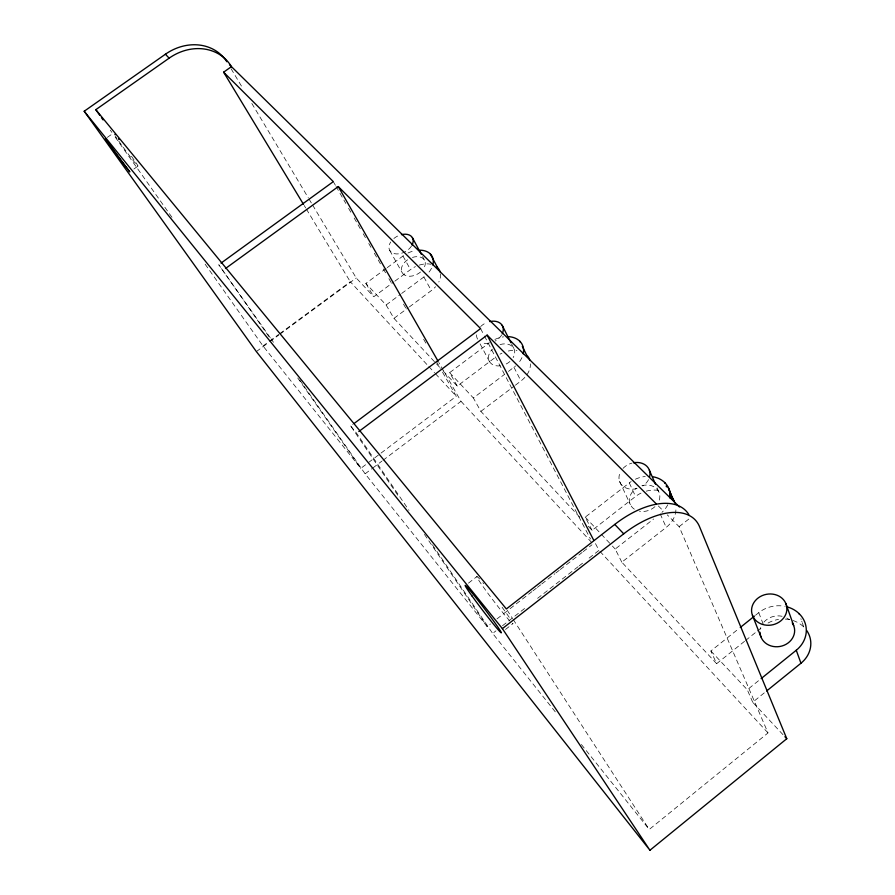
<?xml version="1.0" encoding="UTF-8"?>
<svg xmlns="http://www.w3.org/2000/svg" width="895" height="895" viewBox="0 0 895 895"><rect width="100%" height="100%" fill="white"/><g stroke="black" fill="none" stroke-linecap="round" stroke-linejoin="round"><path stroke-width="0.67" stroke-dasharray="4.47 3.36" d="M581.381 744.517L649.244 829.464L768.022 732.927L679.126 526.674L667.245 514.826M783.002 734.672L752.695 702.239L765.561 691.835M752.695 702.239L747.291 689.765L760.068 679.462M744.55 641.312L716.649 663.676L710.876 650.978L739.18 628.346M755.503 615.279L758.77 612.672A28.942 25.619 -10.8 0 1 784.333 606.239M745.625 640.451L756.353 631.848M757.416 630.986L762.786 626.69M505.496 629.465L512.913 623.636M716.649 663.676L621.812 562.183L666.193 527.379A25.675 21.234 -22 0 0 675.837 507.185M679.126 526.674L690.47 517.769M555.28 711.849L492.653 633.436L495.942 630.863M502.52 625.728L526.64 606.888M537.604 598.319L578.17 566.636M579.266 565.774L582.555 563.212M589.134 558.066L599.001 550.358L595.141 542.941M621.812 562.183L615.201 549.049L653.607 519.01M588.261 526.282L592.065 530.355L635.551 496.49A25.675 21.234 -22 0 1 641.547 492.854M299.747 379.995L365.126 473.813L487.16 626.567L490.438 624.005M496.982 618.904L508.998 609.529M510.083 608.678L531.921 591.651M533.017 590.801L536.295 588.239M537.38 587.388L540.658 584.838M541.755 583.987L554.855 573.762M555.94 572.912L559.218 570.361M560.315 569.5L577.778 555.873M578.875 555.023L582.142 552.472M583.238 551.622L591.975 544.809M468.454 583.126L476.934 576.548M592.065 530.355L585.24 517.131L629.308 482.897A26 21.323 -22.2 0 1 631.154 481.566M579.714 517.131L480.872 411.376L473.365 397.951L504.075 374.725M508.461 371.403L513.943 367.252A23.069 16.971 -27.3 0 0 515.542 365.954M480.872 411.376L514.267 386.036M515.386 385.197L520.957 380.968A22.811 16.938 -27.2 0 0 530.444 363.885M443.081 370.933L457.255 386.092L496.591 356.411M205.134 264.182L263.018 345.985L360.786 468.376L367.453 463.341M368.561 462.502L456.305 396.239L441.011 369.568M365.126 473.813L371.817 468.756M372.935 467.906L381.852 461.16M382.97 460.321L461.003 401.318L438.818 362.497M457.255 386.092L449.637 372.667L489.453 342.707M397.76 495.181L350.717 426.031L352.932 424.375M386.103 268.478L365.854 283.413L386.103 304.982L400.546 294.276M401.665 293.459L423.883 276.98A21.301 14.499 -28.9 0 0 425.371 275.805M386.103 304.982L393.968 318.363L408.243 307.757M409.339 306.94L431.312 290.606A21.077 14.499 -28.9 0 0 435.552 286.747M312.623 205.078L356.244 278.009L373.774 296.76L393.789 281.947M394.908 281.131L410.481 269.608A21.077 14.499 -28.9 0 1 415.448 266.62M263.018 345.985L268.612 341.868M269.731 341.04L278.681 334.45M279.799 333.622L350.281 281.724L427.899 365.563M256.362 351.578L268.701 342.483M269.82 341.655L278.804 335.043M279.922 334.215L356.244 278.009M387.222 267.65L402.974 256.026A21.301 14.499 -28.9 0 1 404.529 254.952M133.881 169.021L137.931 166.123M107.333 137.382L113.497 133.031M658.34 505.943L663.284 510.877M449.637 372.667L473.365 397.951M585.24 517.131L611.453 545.066M612.393 546.062L615.201 549.049M710.876 650.978L747.291 689.765M393.968 318.363L435.529 362.844M436.469 363.851L442.141 369.915M428.85 366.581L434.522 372.723M435.473 373.741L456.305 396.239M461.003 401.318L591.159 541.9M599.941 551.387L768.022 732.927M350.717 426.031L356.59 433.214L408.981 510.307M110.286 130.122L111.886 132.393M115.108 136.946L172.176 217.608M270.245 337.672L218.772 264.752L269.037 336.822M271.051 338.813L273.445 342.248M297.755 378.003L360.786 468.376M432.442 544.831L492.653 633.436M424.431 534.371L487.16 626.567M507.129 610.133L512.455 618.344M513.215 619.519L649.244 829.464M304.222 205.526L305.654 207.908M306.381 209.094L350.281 281.724M231.1 68.77L241.829 86.703M251.842 103.451L308.339 197.896M309.043 199.093L311.907 203.881M365.854 283.413L373.774 296.76M333.309 181.64L335.401 185.276M336.095 186.496L345.817 203.467M348.603 208.311L351.377 213.167M354.163 218.011L360.416 228.93M363.191 233.774L365.977 238.629M368.751 243.474L371.526 248.318M374.311 253.173L380.565 264.081M383.34 268.936L386.125 273.78M388.9 278.636L391.686 283.48M403.488 304.099L406.274 308.943M423.637 339.25L426.423 344.105M436.145 361.077L440.318 368.348M389.705 250.387L402.179 272.662M402.974 256.026L410.481 269.608M423.883 276.98L431.312 290.606M422.563 256.596L424.476 260.154M480.1 343.87L489.498 361.614M480.581 328.577L483.815 334.775M484.464 336.005L590.476 539.003M513.943 367.252L520.957 380.968M511.582 343.993L514.088 348.96M619.508 481.23L630.404 504.69M629.308 482.897L635.551 496.49M660.197 513.853L666.193 527.379M657.098 487.898L658.754 491.679M758.77 612.672L763.401 624.632M800.868 618.68L801.159 619.519M801.73 621.175L802.009 622.003M802.3 622.831L803.71 626.947M648.528 479.653A15.931 12.888 -22.6 0 1 642.722 485.974M637.106 488.525A15.931 12.888 -22.6 0 1 622.092 485.392A15.931 12.888 -22.6 0 1 620.492 471.9M623.032 468.387A15.931 12.888 -22.6 0 1 631.78 463.151M667.759 504.791A26 21.323 -22.2 0 1 661.964 512.365M635.372 479.217A26 21.323 -22.2 0 1 645.273 476.498M646.268 491.142A25.675 21.234 -22 0 1 658.888 490.471M768.044 623.021A28.55 25.429 -9.9 0 1 778.505 619.429M785.273 619.083A28.55 25.429 -9.9 0 1 805.321 628.67M431.491 268.321A21.301 14.499 -28.9 0 1 428.179 273.087M407.997 253.016A21.301 14.499 -28.9 0 1 413.848 250.913M440.53 273.769A21.077 14.499 -28.9 0 1 438.818 282.014M419.263 265.11A21.077 14.499 -28.9 0 1 430.853 264.238M411.454 246.091A13 8.693 -28.9 0 1 394.762 253.732A13 8.693 -28.9 0 1 390.735 241.986M393.867 238.506A13 8.693 -28.9 0 1 400.199 235.016M412.438 257.413A12.787 8.693 -28.9 0 1 423.514 258.901A12.787 8.693 -28.9 0 1 423.615 268.545M420.527 272.024A12.787 8.693 -28.9 0 1 403.175 273.971A12.787 8.693 -28.9 0 1 408.019 259.505M760.347 629.129A17.363 15.372 -10.8 0 1 760.761 627.585M763.927 622.126A17.363 15.372 -10.8 0 1 782.096 616.286M786.783 618.009A17.363 15.372 -10.8 0 1 789.334 619.709M641.905 485.705A15.607 12.798 -22.2 0 1 656.684 488.815A15.607 12.798 -22.2 0 1 658.429 502.14M654.95 506.659A15.607 12.798 -22.2 0 1 639.489 511.224M634.342 509.177A15.607 12.798 -22.2 0 1 636.479 488.167M500.036 354.174A22.811 16.938 -27.2 0 1 501.95 353.178M508.293 351.019A22.811 16.938 -27.2 0 1 516.963 350.594M521.93 357.631A23.069 16.971 -27.3 0 1 518.507 362.956M494.868 339.44A23.069 16.971 -27.3 0 1 503.516 336.844M501.647 334.954A14.096 10.203 -27.4 0 1 495.192 341.062M488.625 343.3A14.096 10.203 -27.4 0 1 481.208 342.349M477.606 339.138A14.096 10.203 -27.4 0 1 476.621 334.103M480.649 326.574A14.096 10.203 -27.4 0 1 487.126 322.39M500.059 344.586A13.839 10.181 -27.3 0 1 512.499 346.645A13.839 10.181 -27.3 0 1 513.159 357.62M509.915 361.49A13.839 10.181 -27.3 0 1 504.4 364.791M500.383 365.82A13.839 10.181 -27.3 0 1 489.196 361.043A13.839 10.181 -27.3 0 1 492.407 349.151M131.442 156.278A20.574 0.671 53.5 0 1 134.821 162.588A20.574 0.671 53.5 0 1 115.533 136.443M512.835 623.267A29.658 1.488 52.6 0 1 512.455 623.546M509.881 621.007A29.658 1.488 52.6 0 1 484.844 589.1A29.658 1.488 52.6 0 1 479.921 579.3M482.852 582.656A29.658 1.488 52.6 0 1 483.725 583.697M502.117 607.302A29.658 1.488 52.6 0 1 510.967 619.955"/><path stroke-width="1.34" d="M649.938 850.25L786.783 738.722L699.554 526.707A74.095 39.458 -43.2 0 0 623.725 533.812L502.397 628.626L649.938 850.25L256.362 351.578L84.197 111.237L165.407 54.226A48.252 41.707 -43.7 0 1 226.86 61.733M766.635 690.974L800.958 663.229A28.55 25.429 -9.9 0 0 806.775 630.595M761.13 678.6L796.27 650.251A28.942 25.619 -10.8 0 0 805.724 625.236A28.942 25.619 -10.8 0 0 786.213 606.642M740.266 627.473L754.418 616.152M688.803 514.524A73.591 39.66 -43.2 0 0 614.764 524.436L506.369 608.958L95.81 109.682L169.155 58.153A48.464 41.752 -43.7 0 1 231.447 66.644L223.616 72.182L303.494 204.34M358.817 431.535L487.126 335.11L656.359 503.963M354.04 423.536L480.581 328.577L338.276 186.585L225.462 268.534M221.02 263.119L333.309 181.64L223.616 72.182M229.478 64.72L679.518 507.006M165.407 54.226L169.155 58.153M614.764 524.436L623.725 533.812M784.893 736.697L786.783 738.722M84.197 111.237L502.397 628.626M95.81 109.682L99.826 115.354M101.437 117.625L103.048 119.896M338.276 186.585L438.125 361.289M412.382 237.667L421.288 254.236M430.26 253.889L437.532 267.594M487.126 335.11L593.855 540.468M502.196 325.355L510.955 342.751M519.726 341.152L520.163 342.024M522.322 346.376L526.17 354.129M670.131 492.474L674.058 501.055M649.39 470.255L655.453 484.117M664.672 482.517L665.052 483.389M666.16 485.985L666.529 486.846M669.818 494.555L670.176 495.405M752.46 615.346L760.94 636.871M796.27 650.251L800.958 663.229M668.218 487.339L672.939 500.383L669.046 489.263M785.911 603.678L793.664 625.538M799.134 613.657L799.425 614.496M633.336 462.793A15.931 12.888 -22.6 0 1 649.58 476.945M652.914 476.755A26 21.323 -22.2 0 1 669.907 498.034M671.854 497.687A25.675 21.234 -22 0 1 674.886 502.979M436.525 266.721A21.077 14.499 -28.9 0 1 440.262 272.304M419.856 250.186A21.301 14.499 -28.9 0 1 432.822 264.942M401.43 234.658A13 8.693 -28.9 0 1 412.036 245.096M792.254 622.886A17.363 15.372 -10.8 0 1 782.062 645.977A17.363 15.372 -10.8 0 1 760.045 632.306M526.596 354.991A22.811 16.938 -27.2 0 1 529.885 360.416M507.924 336.609A23.069 16.971 -27.3 0 1 523.228 353.816M489.789 321.585A14.096 10.203 -27.4 0 1 502.252 333.835M114.862 134.384A20.574 0.671 53.5 0 1 115.242 134.843M118.353 138.703A20.574 0.671 53.5 0 1 118.968 139.497M105.375 138.87L115.902 154.041L129.82 171.918L105.375 138.87M762.495 624.408A17.755 15.551 -12.1 0 0 786.739 606.709A17.755 15.551 -12.1 0 0 758.445 597.759A17.755 15.551 -12.1 0 0 762.495 624.408M472.001 595.969A29.692 1.197 52.7 0 0 501.077 632.743A29.692 1.197 52.7 0 0 476.755 598.789A29.692 1.197 52.7 0 0 472.001 595.969"/></g></svg>
